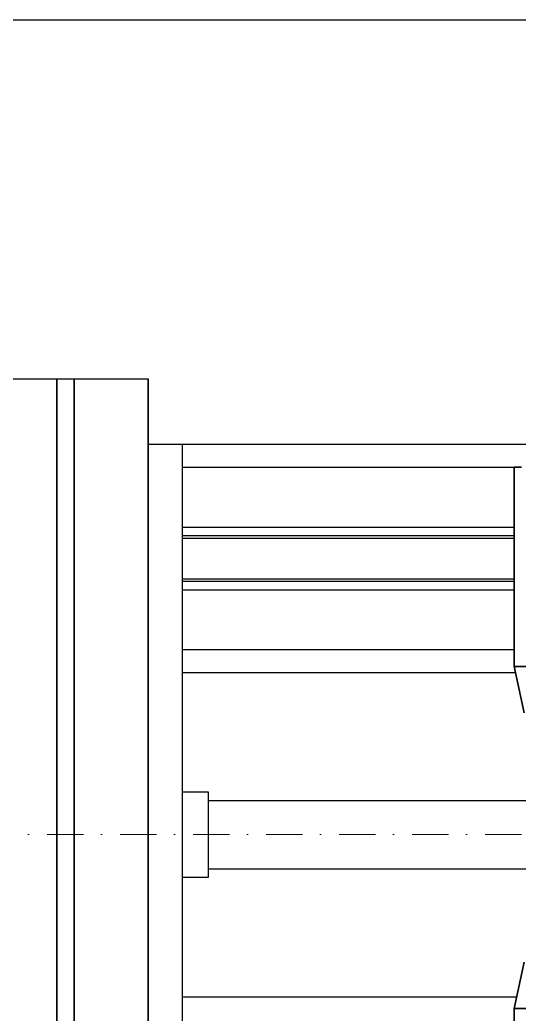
# Model space of a CAD drawing. Header units: millimetres. Extents: x -3183 to 3067, y 1033 to 2218.
# Drawn here: x -1497.7 to -1410.1, y 2030.8 to 2205.3 of the extents above; entities that cross this region are included whole.
import ezdxf

# ---------------------------------------------------------------- set-up
doc = ezdxf.new("R2010")
doc.units = ezdxf.units.MM
doc.linetypes.add('KRESKAKROPKA2', pattern=[12.7, 6.35, -3.175, 0, -3.175])
doc.layers.add('Kontury', color=7, linetype='Continuous', lineweight=35)
doc.layers.add('oś', color=7, linetype='KRESKAKROPKA2', lineweight=13)

msp = doc.modelspace()

# ---------------------------------------------------------------- linework, layer by layer
for p, q in [((-1957.74988, 2205.34293), (-1116.74988, 2205.34293)), ((-1504.18243, 2142.31257), (-1475.18243, 2142.31257)), ((-1472.18243, 2130.80018), (-1475.18243, 2130.80018)), ((-1359.68243, 2130.80018), (-1472.18243, 2130.80018)), ((-1469.18243, 1982.31257), (-1469.18243, 2130.80018)), ((-1469.18243, 2126.80018), (-1411.01973, 2126.80018)), ((-1469.18243, 2116.30018), (-1411.01973, 2116.30018)), ((-1469.18243, 2114.80018), (-1411.01973, 2114.80018)), ((-1469.18243, 2114.3578), (-1411.01973, 2114.3578)), ((-1469.18243, 2107.24257), (-1411.01973, 2107.24257)), ((-1469.18243, 2106.80019), (-1411.01973, 2106.80019)), ((-1469.18243, 2105.30018), (-1411.01973, 2105.30018)), ((-1469.18243, 2094.80018), (-1411.01973, 2094.80018)), ((-1469.18243, 2090.80018), (-1410.80154, 2090.80018)), ((-1469.18243, 2069.81257), (-1464.68243, 2069.81257)), ((-1464.68243, 2069.81257), (-1464.68243, 2054.81257)), ((-1464.68243, 2068.31257), (-1407.71973, 2068.31257)), ((-1464.68243, 2056.31257), (-1407.71973, 2056.31257)), ((-1464.68243, 2054.81257), (-1469.18243, 2054.81257)), ((-1410.58334, 2033.80018), (-1469.18243, 2033.80018))]:
    msp.add_line(p, q)
at = {"layer": 'Kontury'}
for p, q in [((-1491.18243, 2142.31257), (-1491.18243, 1765.03585)), ((-1488.18243, 1765.03585), (-1488.18243, 2142.31257)), ((-1475.18243, 2142.31257), (-1475.18243, 1765.03585)), ((-1411.01973, 2091.80018), (-1411.01973, 2126.80018)), ((-1409.69434, 2126.80018), (-1411.01973, 2126.80018)), ((-1411.01973, 2091.80018), (-1409.2458, 2083.67018)), ((-1408.12862, 2091.80018), (-1411.01973, 2091.80018)), ((-1409.2458, 2039.93019), (-1411.01973, 2031.80018)), ((-1411.01973, 2031.80018), (-1408.12862, 2031.80018)), ((-1411.01973, 1996.80018), (-1411.01973, 2031.80018))]:
    msp.add_line(p, q, dxfattribs=at)
at = {"layer": 'oś'}
msp.add_line((-1889.68243, 2062.31257), (-1326.5041, 2062.31257), dxfattribs=at)

doc.saveas('drawing.dxf')
